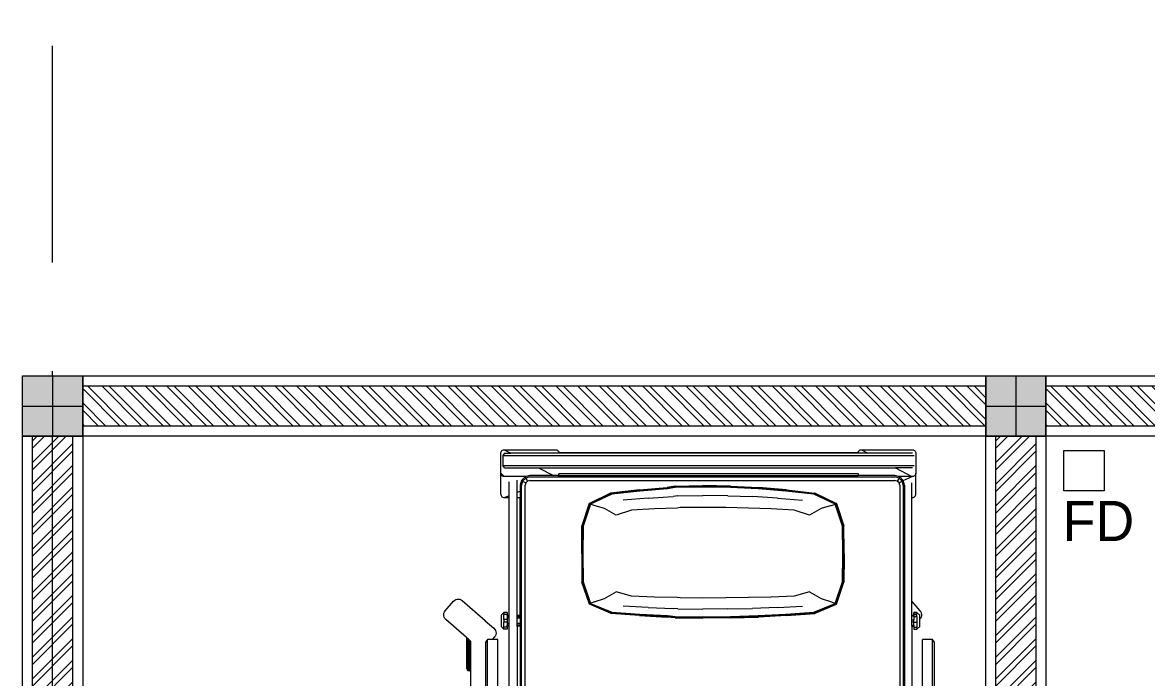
# Model space of a CAD drawing. Header units: millimetres. Extents: x -280308 to 6402717, y -14 to 2073074.
# Drawn here: x 1539 to 4340, y 747198 to 748829 of the extents above; entities that cross this region are included whole.
import ezdxf
from ezdxf.enums import TextEntityAlignment as Align

# ---------------------------------------------------------------- set-up
doc = ezdxf.new("R2010")
doc.units = ezdxf.units.MM
doc.linetypes.add('ACAD_ISO08W100', pattern=[36, 24, -3, 6, -3])
doc.layers.get('0').update_dxf_attribs({"lineweight": 0})
for name, color, linetype, lineweight in [('A-ALINE-1', 91, 'Continuous', 20), ('A-ALINE-3', 111, 'Continuous', 15), ('A-ALINE-6', 117, 'Continuous', 9), ('A-ANNOTATION', 144, 'Continuous', 0), ('A-Furn', 250, 'Continuous', 0), ('A-FURN-EQPM', 177, 'Continuous', 0)]:
    doc.layers.add(name, color=color, linetype=linetype, lineweight=lineweight)
doc.layers.add('A-FILL-1', color=7, linetype='Continuous', lineweight=0, true_color=0x454545)
doc.layers.add('A-TEXT', color=254, linetype='Continuous')
doc.styles.add('Annotative', font='arial.ttf', dxfattribs={"height": 1.25})
doc.styles.get("Standard").update_dxf_attribs({"font": 'arial.ttf'})

# ---------------------------------------------------------------- blocks, each defined once
blk = doc.blocks.new('*U552')
at = {"layer": 'A-ANNOTATION', "linetype": 'ACAD_ISO08W100', "ltscale": 0.25}
blk.add_lwpolyline([(0, -5), (0, -90.5606)], dxfattribs=at)
at = {"layer": 'A-TEXT'}
blk.add_attdef('N', text='', height=0.9, dxfattribs=at).set_placement((0, 2.75), align=Align.MIDDLE_CENTER)
blk = doc.blocks.new('A$Cf37525da')
at = {"color": 124, "xscale": -360.0000000000001, "yscale": 360.0000000000001, "zscale": 360.0000000000001, "rotation": 180}
blk.add_blockref('*U552', (-44750, -25932.8), dxfattribs=at)
blk = doc.blocks.new('A$C89b419f8')
at = {"color": 0, "linetype": 'ByBlock', "lineweight": -2}
for p, q in [((478, 1328.6), (472.7, 1324.5)), ((1221.1, 1324.5), (472.7, 1324.5)), ((472.7, 1324.5), (472.7, 1299)), ((478, 1328.6), (603.3, 1328.6)), ((378.1, 1272.9), (401.1, 1293)), ((401.1, 1293), (404, 1295)), ((404, 1295), (407.2, 1296.3)), ((412, 1292.3), (405.1, 1285.5)), ((407.2, 1296.3), (410.5, 1296.8)), ((410.5, 1296.8), (413.9, 1296.6)), ((422, 1292.3), (412, 1292.3)), ((413.9, 1296.6), (417.1, 1295.6)), ((417.1, 1295.6), (420.1, 1293.9)), ((420.1, 1293.9), (422, 1292.3)), ((440.2, 1292.3), (422, 1292.3)), ((447.1, 1285.5), (440.2, 1292.3)), ((597.2, 1299), (472.7, 1299)), ((0, 1273.9), (0.2, 1275.9)), ((0, 1147.5), (0, 1273.9)), ((0.2, 1275.9), (0.9, 1277.8)), ((0.9, 1277.8), (1.9, 1279.4)), ((1.9, 1279.4), (3.3, 1280.8)), ((3.3, 1280.8), (5, 1281.8)), ((5, 1281.8), (6.8, 1282.5)), ((6.8, 1282.5), (8.9, 1282.7)), ((8.4, 1274.2), (8.4, 1163.4)), ((8.9, 1282.7), (58.1, 1282.7)), ((14.2, 253.4), (14.2, 1278.7)), ((39.1, 253.4), (39.1, 1278.7)), ((44.8, 1274.2), (44.8, 1232.1)), ((44.8, 1232.1), (66.5, 1272.9)), ((58.1, 1282.7), (60.2, 1282.5)), ((110.4, 1282.7), (58.1, 1282.7)), ((60.2, 1282.5), (62, 1281.8)), ((62, 1281.8), (63.7, 1280.8)), ((63.7, 1280.8), (65, 1279.4)), ((65, 1279.4), (66.1, 1277.8)), ((66.1, 1277.8), (66.8, 1275.9)), ((66.5, 1272.9), (67, 1273.9)), ((66.6, 1272.9), (66.5, 1272.9)), ((66.8, 1275.9), (67, 1273.9)), ((67, 1273.9), (67, 1239.3)), ((76.4, 1251), (67, 1273.9)), ((119.2, 1272.9), (82.3, 1272.9)), ((112.4, 1282.5), (110.4, 1282.7)), ((114.3, 1281.8), (112.4, 1282.5)), ((115.9, 1280.8), (114.3, 1281.8)), ((117.3, 1279.4), (115.9, 1280.8)), ((118.3, 1277.8), (117.3, 1279.4)), ((119, 1275.9), (118.3, 1277.8)), ((119.2, 1273.9), (119, 1275.9)), ((119.2, 1272.9), (119.2, 1273.9)), ((378.1, 1272.9), (119.2, 1272.9)), ((412.6, 1272.9), (378.1, 1272.9)), ((406.4, 1285.5), (405.1, 1285.5)), ((405.1, 1285.5), (405.1, 1277.5)), ((406.4, 1277.5), (405.1, 1277.5)), ((406.4, 1277.5), (406.4, 1285.5)), ((410, 1285.5), (406.4, 1285.5)), ((410, 1277.5), (406.4, 1277.5)), ((410, 1277.5), (410, 1285.5)), ((415.6, 1285.5), (410, 1285.5)), ((410, 1277.5), (412.6, 1277.5)), ((413.4, 1277.5), (412.6, 1277.5)), ((412.6, 1277.5), (412.6, 1272.9)), ((413.4, 1272.9), (412.6, 1272.9)), ((415.6, 1277.5), (413.4, 1277.5)), ((413.4, 1272.9), (413.4, 1277.5)), ((423.8, 1272.9), (413.4, 1272.9)), ((415.6, 1285.5), (429.8, 1285.5)), ((415.6, 1277.5), (415.6, 1285.5)), ((415.6, 1277.5), (423.8, 1277.5)), ((428.5, 1277.5), (423.8, 1277.5)), ((423.8, 1272.9), (423.8, 1277.5)), ((428.5, 1272.9), (423.8, 1272.9)), ((429.8, 1277.5), (428.5, 1277.5)), ((428.5, 1272.9), (428.5, 1277.5)), ((436.5, 1272.9), (428.5, 1272.9)), ((429.8, 1285.5), (442.2, 1285.5)), ((429.8, 1277.5), (429.8, 1285.5)), ((436.5, 1277.5), (429.8, 1277.5)), ((436.5, 1277.5), (439.6, 1277.5)), ((436.5, 1272.9), (436.5, 1277.5)), ((439.6, 1272.9), (436.5, 1272.9)), ((439.6, 1272.9), (439.6, 1277.5)), ((439.6, 1277.5), (442.2, 1277.5)), ((439.6, 1272.9), (597.2, 1272.9)), ((442.2, 1285.5), (447.1, 1285.5)), ((442.2, 1277.5), (442.2, 1285.5)), ((442.2, 1277.5), (447.1, 1277.5)), ((447.1, 1277.5), (447.1, 1285.5)), ((67, 1239.3), (64.6, 1230.3)), ((67.8, 1242.4), (67, 1239.3)), ((76.4, 1251), (67.8, 1242.4)), ((67.8, 1242.4), (70.6, 1240.8)), ((70.6, 1240.8), (67.8, 1230.3)), ((78.3, 1248.4), (70.6, 1240.8)), ((70.6, 1240.8), (78.3, 1236.4)), ((76.7, 1251.2), (76.4, 1251)), ((88.7, 1254.5), (76.7, 1251.2)), ((76.7, 1251.2), (78.3, 1248.4)), ((78.3, 1236.4), (76.7, 1230.3)), ((88.7, 1251.2), (78.3, 1248.4)), ((78.3, 1248.4), (82.7, 1240.8)), ((82.7, 1240.8), (78.3, 1236.4)), ((88.7, 1242.4), (82.7, 1240.8)), ((88.7, 1254.5), (1361.7, 1254.5)), ((88.7, 1251.2), (1361.7, 1251.2)), ((88.7, 1242.4), (1361.7, 1242.4)), ((44.8, 342.6), (44.8, 1232.1)), ((64.6, 1230.3), (64.6, 1141.5)), ((67.8, 321.1), (67.8, 1230.3)), ((76.7, 321.1), (76.7, 1230.3)), ((0, 1147.5), (8.4, 1163.4)), ((8.4, 1163.4), (8.4, 273.2)), ((0.2, 1145.7), (0, 1147.5)), ((0.7, 1144.1), (0.2, 1145.7)), ((1.5, 1142.6), (0.7, 1144.1)), ((2.6, 1141.3), (1.5, 1142.6)), ((3.9, 1140.2), (2.6, 1141.3)), ((5.4, 1139.4), (3.9, 1140.2)), ((7, 1138.8), (5.4, 1139.4)), ((7, 393.4), (7, 1138.8)), ((61.6, 1139.4), (60, 1138.8)), ((60, 1138.8), (64.6, 1138.8)), ((60, 1138.8), (60, 393.4)), ((63.1, 1140.2), (61.6, 1139.4)), ((64.4, 1141.3), (63.1, 1140.2)), ((64.6, 1141.5), (64.4, 1141.3)), ((64.6, 1141.5), (64.6, 1138.8)), ((64.6, 393.4), (64.6, 1138.8)), ((134, 1084.6), (189.3, 1103.2)), ((189.5, 1103.4), (134.3, 1085.2)), ((134.4, 1083.4), (189.5, 1102.1)), ((190.1, 1100.3), (135.6, 1082)), ((253, 1103.7), (189.3, 1103.2)), ((253, 1103.7), (189.5, 1103.4)), ((189.5, 1102.1), (259.6, 1102.7)), ((259.6, 1100.8), (190.1, 1100.3)), ((259.6, 1103.8), (253, 1103.7)), ((259.6, 1103.8), (266.2, 1103.7)), ((259.6, 1102.7), (329.7, 1102.1)), ((329.1, 1100.3), (259.6, 1100.8)), ((266.2, 1103.7), (330, 1103.2)), ((329.8, 1103.4), (266.2, 1103.7)), ((382.7, 1082), (329.1, 1100.3)), ((329.7, 1102.1), (383.9, 1083.4)), ((384.1, 1085.2), (329.8, 1103.4)), ((384.4, 1084.6), (330, 1103.2)), ((108.3, 1031.7), (134, 1084.6)), ((108.7, 1029.8), (134.4, 1083.4)), ((135.6, 1082), (110.5, 1028.9)), ((134.3, 1085.2), (134, 1084.6)), ((134, 1084.6), (134.4, 1083.4)), ((139, 1072.5), (135.6, 1082)), ((139, 1072.5), (146.4, 1047.2)), ((370.7, 1047.2), (379, 1072.5)), ((379, 1072.5), (382.7, 1082)), ((404.9, 1028.9), (382.7, 1082)), ((383.9, 1083.4), (384.4, 1084.6)), ((383.9, 1083.4), (406.7, 1029.8)), ((384.4, 1084.6), (384.1, 1085.2)), ((407.2, 1031.7), (384.4, 1084.6)), ((146.4, 1047.2), (162.9, 1018)), ((354, 1018), (370.7, 1047.2)), ((99.6, 960.2), (108, 1031)), ((100.7, 959.3), (108.7, 1029.8)), ((110.5, 1028.9), (103, 958.9)), ((108.3, 1031.7), (108, 1031)), ((162.9, 1018), (150.8, 979.5)), ((354, 1018), (364.8, 979.5)), ((409.7, 958.9), (404.9, 1028.9)), ((406.7, 1029.8), (411.9, 959.3)), ((407.5, 1031), (407.2, 1031.7)), ((413, 960.2), (407.5, 1031)), ((120.5, 938.1), (125.4, 1000.3)), ((392.8, 938.1), (389.7, 1000.3)), ((99.6, 960.2), (93.9, 890.5)), ((95.1, 889.9), (100.7, 959.3)), ((103, 958.9), (97.7, 889.7)), ((150.8, 979.5), (147.6, 922.6)), ((364.8, 979.5), (366.8, 922.6)), ((413.1, 889.7), (409.7, 958.9)), ((411.9, 959.3), (415.5, 889.9)), ((413, 960.2), (416.7, 890.5)), ((120.5, 938.1), (116.9, 876)), ((392.8, 938.1), (395, 876)), ((147.6, 922.6), (145.4, 865.7)), ((366.8, 922.6), (368.2, 865.7)), ((90.6, 821.3), (93.9, 890.5)), ((91.9, 821), (95.1, 889.9)), ((97.7, 889.7), (94.5, 820.9)), ((114.8, 814), (116.9, 876)), ((396.4, 814), (395, 876)), ((415.1, 820.9), (413.1, 889.7)), ((415.5, 889.9), (417.5, 821)), ((418.8, 821.3), (416.7, 890.5)), ((145.4, 865.7), (144, 808.9)), ((368.2, 865.7), (369, 808.9)), ((90.6, 821.3), (89.5, 752)), ((90.8, 752), (91.9, 821)), ((94.5, 820.9), (93.5, 752)), ((114.8, 814), (114.1, 752)), ((396.4, 814), (396.8, 752)), ((415.8, 752), (415.1, 820.9)), ((417.5, 821), (418.2, 752)), ((418.8, 821.3), (419.5, 752)), ((144, 808.9), (143.6, 752)), ((369, 808.9), (369.3, 752)), ((90.6, 682.8), (89.5, 752)), ((91.9, 683.1), (90.8, 752)), ((93.5, 752), (94.5, 683.2)), ((114.8, 690), (114.1, 752)), ((143.6, 752), (144, 695.2)), ((369.3, 752), (369, 695.2)), ((396.4, 690), (396.8, 752)), ((415.1, 683.2), (415.8, 752)), ((418.2, 752), (417.5, 683.1)), ((418.8, 682.8), (419.5, 752)), ((90.6, 682.8), (93.9, 663.5)), ((95.1, 664.1), (91.9, 683.1)), ((94.5, 683.2), (97.7, 664.3)), ((114.8, 690), (116.9, 678)), ((120.5, 616), (116.9, 678)), ((144, 695.2), (145.4, 688.3)), ((145.4, 688.3), (147.6, 631.5)), ((368.2, 688.3), (366.8, 631.5)), ((369, 695.2), (368.2, 688.3)), ((392.8, 616), (395, 678)), ((396.4, 690), (395, 678)), ((413.1, 664.3), (415.1, 683.2)), ((417.5, 683.1), (415.5, 664.1)), ((418.8, 682.8), (416.7, 663.5)), ((99.6, 593.8), (93.9, 663.5)), ((100.7, 594.7), (95.1, 664.1)), ((97.7, 664.3), (103, 595.1)), ((409.7, 595.1), (413.1, 664.3)), ((415.5, 664.1), (411.9, 594.7)), ((413, 593.8), (416.7, 663.5)), ((147.6, 631.5), (150.8, 574.5)), ((366.8, 631.5), (364.8, 574.5)), ((99.6, 593.8), (108, 523.1)), ((108.7, 524.2), (100.7, 594.7)), ((103, 595.1), (110.5, 525.1)), ((120.5, 616), (125.4, 553.7)), ((392.8, 616), (389.7, 553.7)), ((404.9, 525.1), (409.7, 595.1)), ((411.9, 594.7), (406.7, 524.2)), ((413, 593.8), (407.5, 523.1)), ((150.8, 574.5), (162.9, 536.1)), ((364.8, 574.5), (354, 536.1)), ((162.9, 536.1), (146.4, 506.8)), ((370.7, 506.8), (354, 536.1)), ((108.3, 522.3), (108, 523.1)), ((108.3, 522.3), (134, 469.4)), ((134.4, 470.6), (108.7, 524.2)), ((110.5, 525.1), (135.6, 472.1)), ((146.4, 506.8), (139, 481.5)), ((379, 481.5), (370.7, 506.8)), ((382.7, 472.1), (404.9, 525.1)), ((406.7, 524.2), (383.9, 470.6)), ((407.2, 522.3), (384.4, 469.4)), ((407.5, 523.1), (407.2, 522.3)), ((139, 481.5), (135.6, 472.1)), ((379, 481.5), (382.7, 472.1)), ((134.4, 470.6), (134, 469.4)), ((134, 469.4), (189.3, 450.8)), ((134, 469.4), (134.3, 468.9)), ((134.3, 468.9), (189.5, 450.6)), ((189.5, 452), (134.4, 470.6)), ((135.6, 472.1), (190.1, 453.7)), ((253, 450.3), (189.3, 450.8)), ((259.6, 451.3), (189.5, 452)), ((189.5, 450.6), (253, 450.3)), ((190.1, 453.7), (259.6, 453.3)), ((259.6, 450.3), (253, 450.3)), ((259.6, 453.3), (329.1, 453.7)), ((329.7, 452), (259.6, 451.3)), ((259.6, 450.3), (266.2, 450.3)), ((266.2, 450.3), (330, 450.8)), ((266.2, 450.3), (329.8, 450.6)), ((329.1, 453.7), (382.7, 472.1)), ((383.9, 470.6), (329.7, 452)), ((329.8, 450.6), (384.1, 468.9)), ((384.4, 469.4), (330, 450.8)), ((384.4, 469.4), (383.9, 470.6)), ((384.1, 468.9), (384.4, 469.4)), ((2.6, 391), (3.9, 392.1)), ((3.9, 392.1), (5.4, 392.9)), ((5.4, 392.9), (7, 393.4)), ((60, 393.4), (61.6, 392.9)), ((64.6, 393.4), (60, 393.4)), ((61.6, 392.9), (63.1, 392.1)), ((63.1, 392.1), (64.4, 391)), ((64.6, 390.8), (64.6, 393.4)), ((0, 384.8), (0.2, 386.6)), ((0, 257.1), (0, 384.8)), ((0.2, 386.6), (0.7, 388.2)), ((0.7, 388.2), (1.5, 389.7)), ((1.5, 389.7), (2.6, 391)), ((44.8, 342.6), (64.6, 380.2)), ((64.4, 391), (64.6, 390.8)), ((64.6, 390.8), (64.6, 380.2)), ((64.6, 380.2), (64.6, 321.1)), ((44.8, 257.9), (44.8, 342.6)), ((64.6, 321.1), (67, 312.2)), ((67, 312.2), (67.8, 309.1)), ((67, 312.2), (67, 257.1)), ((67.8, 321.1), (70.6, 310.7)), ((67.8, 309.1), (70.6, 310.7)), ((67.8, 309.1), (76.7, 300.2)), ((70.6, 310.7), (78.3, 315.1)), ((70.6, 310.7), (78.3, 303)), ((76.7, 321.1), (78.3, 315.1)), ((78.3, 315.1), (82.7, 310.7)), ((78.3, 303), (82.7, 310.7)), ((82.7, 310.7), (88.7, 309.1)), ((2014.2, 309.1), (88.7, 309.1)), ((106.1, 289.2), (75.7, 289.2)), ((76.7, 300.2), (78.3, 303)), ((76.7, 300.2), (88.7, 297)), ((78.3, 303), (88.7, 300.2)), ((2014.2, 300.2), (88.7, 300.2)), ((88.7, 297), (102.9, 297)), ((102.9, 297), (119.2, 297)), ((106.1, 289.2), (102.9, 297)), ((119.2, 289.2), (106.1, 289.2)), ((412.6, 297), (119.2, 297)), ((119.2, 289.2), (119.2, 297)), ((412.6, 289.2), (119.2, 289.2)), ((412.6, 297), (415.8, 297)), ((412.6, 297), (412.6, 289.2)), ((415.8, 289.2), (412.6, 289.2)), ((415.8, 297), (419.4, 297)), ((415.8, 297), (415.8, 289.2)), ((419.4, 289.2), (415.8, 289.2)), ((419.4, 297), (432.9, 297)), ((419.4, 297), (419.4, 289.2)), ((432.9, 289.2), (419.4, 289.2)), ((432.9, 297), (436.5, 297)), ((432.9, 297), (432.9, 289.2)), ((436.5, 289.2), (432.9, 289.2)), ((436.5, 297), (439.6, 297)), ((436.5, 297), (436.5, 289.2)), ((439.6, 289.2), (436.5, 289.2)), ((439.6, 297), (1715.4, 297)), ((439.6, 297), (439.6, 289.2)), ((439.6, 289.2), (1715.3, 289.2)), ((0, 257.1), (8.4, 273.2)), ((0.2, 255.1), (0, 257.1)), ((0.9, 253.2), (0.2, 255.1)), ((1.9, 251.6), (0.9, 253.2)), ((8.4, 257.9), (8.4, 273.2)), ((8.4, 257.9), (14.2, 253.4)), ((14.2, 253.4), (39.1, 253.4)), ((44.8, 257.9), (39.1, 253.4)), ((67, 257.1), (58.1, 248.3)), ((66.1, 253.2), (65, 251.6)), ((66.8, 255.1), (66.1, 253.2)), ((67, 257.1), (66.8, 255.1)), ((79.9, 268.7), (114.5, 268.7)), ((114.5, 268.7), (119.2, 268.7)), ((119.2, 257.1), (114.5, 268.7)), ((117.3, 251.6), (118.3, 253.2)), ((118.3, 253.2), (119, 255.1)), ((119, 255.1), (119.2, 257.1)), ((119.2, 268.7), (412.6, 268.7)), ((119.2, 257.1), (119.2, 268.7)), ((405.1, 264.5), (410, 264.5)), ((405.1, 264.5), (405.1, 256.3)), ((405.1, 256.3), (410, 256.3)), ((405.1, 256.3), (412, 249.5)), ((412.6, 264.5), (410, 264.5)), ((410, 264.5), (410, 256.3)), ((422.5, 256.3), (410, 256.3)), ((412.6, 268.7), (415.8, 268.7)), ((412.6, 268.7), (412.6, 264.5)), ((412.6, 264.5), (415.8, 264.5)), ((415.8, 268.7), (419.4, 268.7)), ((415.8, 268.7), (415.8, 264.5)), ((415.8, 264.5), (419.4, 264.5)), ((419.4, 268.7), (432.9, 268.7)), ((419.4, 268.7), (419.4, 264.5)), ((419.4, 264.5), (422.5, 264.5)), ((422.5, 264.5), (429.8, 264.5)), ((422.5, 264.5), (422.5, 256.3)), ((422.5, 256.3), (429.8, 256.3)), ((429.8, 264.5), (432.9, 264.5)), ((429.8, 264.5), (429.8, 256.3)), ((442.2, 256.3), (429.8, 256.3)), ((432.9, 268.7), (436.5, 268.7)), ((432.9, 268.7), (432.9, 264.5)), ((432.9, 264.5), (436.5, 264.5)), ((436.5, 268.7), (439.6, 268.7)), ((436.5, 268.7), (436.5, 264.5)), ((439.6, 264.5), (436.5, 264.5)), ((439.6, 268.7), (1715.1, 268.7)), ((439.6, 268.7), (439.6, 264.5)), ((442.2, 264.5), (439.6, 264.5)), ((447.1, 256.3), (440.2, 249.5)), ((442.2, 264.5), (447.1, 264.5)), ((442.2, 264.5), (442.2, 256.3)), ((447.1, 256.3), (442.2, 256.3)), ((447.1, 264.5), (447.1, 256.3)), ((3.3, 250.2), (1.9, 251.6)), ((5, 249.2), (3.3, 250.2)), ((6.8, 248.5), (5, 249.2)), ((8.9, 248.3), (6.8, 248.5)), ((58.1, 248.3), (8.9, 248.3)), ((60.2, 248.5), (58.1, 248.3)), ((110.4, 248.3), (58.1, 248.3)), ((62, 249.2), (60.2, 248.5)), ((63.7, 250.2), (62, 249.2)), ((65, 251.6), (63.7, 250.2)), ((110.4, 248.3), (112.4, 248.5)), ((112.4, 248.5), (114.3, 249.2)), ((114.3, 249.2), (115.9, 250.2)), ((115.9, 250.2), (117.3, 251.6)), ((412, 249.5), (440.2, 249.5)), ((425.8, 210), (444.7, 231.6)), ((444.7, 231.6), (447.3, 233.9)), ((447.3, 233.9), (450.3, 235.6)), ((450.3, 235.6), (453.5, 236.6)), ((453.5, 236.6), (456.9, 236.8)), ((456.9, 236.8), (460.2, 236.3)), ((460.2, 236.3), (463.4, 235)), ((463.4, 235), (466.3, 233)), ((466.3, 233), (472.7, 227.4)), ((597.2, 240.9), (472.7, 240.9)), ((472.7, 240.9), (472.7, 227.4)), ((472.7, 227.4), (472.7, 215.5)), ((375.7, 152.7), (425.2, 209.3)), ((425.2, 209.4), (425.8, 210)), ((425.3, 209.4), (425.2, 209.4)), ((425.2, 209.3), (425.2, 209.4)), ((425.2, 209.3), (425.3, 209.4)), ((425.3, 209.4), (425.8, 210)), ((472.7, 215.5), (478, 211.3)), ((1221.1, 215.5), (472.7, 215.5)), ((603.3, 211.3), (478, 211.3)), ((474.1, 170.3), (471.3, 167.1)), ((476.9, 173.5), (474.1, 170.3)), ((474.1, 170.3), (550.9, 170.3)), ((476.9, 173.5), (550, 173.5)), ((550, 173.5), (1691.4, 173.6)), ((550.9, 170.3), (550, 173.5)), ((550, 167.1), (550.9, 170.3)), ((371.9, 143.3), (372.4, 146.6)), ((372.2, 139.9), (371.9, 143.3)), ((372.4, 146.6), (373.7, 149.8)), ((373.7, 149.8), (375.7, 152.7)), ((467.8, 163.1), (422.7, 111.6)), ((468.5, 163.9), (467.8, 163.1)), ((467.8, 163.1), (535.9, 163.1)), ((469.3, 164.8), (468.5, 163.9)), ((536.3, 163.9), (468.5, 163.9)), ((471.3, 167.1), (469.3, 164.8)), ((469.3, 164.8), (547.7, 164.8)), ((471.3, 167.1), (550, 167.1)), ((535.9, 163.1), (536.3, 163.9)), ((544.5, 163.9), (536.3, 163.9)), ((544.5, 163.9), (547.7, 164.8)), ((547.7, 164.8), (550, 167.1)), ((373.1, 136.7), (372.2, 139.9)), ((374.8, 133.7), (373.1, 136.7)), ((377.2, 131.1), (374.8, 133.7)), ((401.1, 110.1), (377.2, 131.1)), ((404, 108.1), (401.1, 110.1)), ((407.2, 106.9), (404, 108.1)), ((410.5, 106.3), (407.2, 106.9)), ((413.9, 106.6), (410.5, 106.3)), ((417.1, 107.5), (413.9, 106.6)), ((420.1, 109.2), (417.1, 107.5)), ((422.7, 111.6), (420.1, 109.2))]:
    blk.add_line(p, q, dxfattribs=at)
blk = doc.blocks.new('A$Ce288bb9c')
at = {"layer": 'A-FURN-EQPM', "linetype": 'ByBlock', "lineweight": -2, "ltscale": 0.25}
blk.add_lwpolyline([(7544.6, -9235.7), (7544.6, -9135.7), (7644.6, -9135.7), (7644.6, -9235.7)], close=True, dxfattribs=at)
at = {"layer": 'A-Furn', "color": 0, "linetype": 'ByBlock', "lineweight": -2, "ltscale": 0.25, "rotation": 270}
blk.add_blockref('A$C89b419f8', (5893.1, -9133.7), dxfattribs=at)
blk = doc.blocks.new('A$Ccf87384a')
blk.add_wipeout([(-75, 75), (75, 75), (75, -75), (-75, -75)])
blk.add_wipeout([(-75, -75), (-75, 75), (75, 75), (75, -75)])
at = {"layer": 'A-FILL-1', "ltscale": 0.25}
h = blk.add_hatch(color=256, dxfattribs=at)
h.dxf.hatch_style = 1
h.paths.add_polyline_path([(-75, -75), (-75, 75), (75, 75), (75, -75)])
at = {"layer": 'A-ALINE-1'}
blk.add_lwpolyline([(-75, -75), (-75, 75), (75, 75), (75, -75)], close=True, dxfattribs=at)
at = {"layer": 'A-FILL-1', "ltscale": 0.25}
for p, q in [((0, 75), (0, -75)), ((-75, 0), (75, 0))]:
    blk.add_line(p, q, dxfattribs=at)
blk = doc.blocks.new('A$C7136d0a8')
at = {"layer": 'A-FILL-1', "ltscale": 0.25}
h = blk.add_hatch(dxfattribs=at)
h.set_pattern_fill('ANSI32', color=256, scale=4, angle=900)
h.set_pattern_definition([(225, (132695.378, -59931.86), (26.940768, -26.940768), []), (225, (132677.417, -59931.86), (26.940768, -26.940768), [])])
h.paths.add_polyline_path([(28017.2, -27082.6), (28017.2, -24632.6), (28117.2, -24632.6), (28117.2, -27082.6)])
at = {"layer": 'A-ALINE-3', "linetype": 'Continuous'}
blk.add_lwpolyline([(28017.2, -27082.6), (28017.2, -24632.6), (28117.2, -24632.6), (28117.2, -27082.6)], close=True, dxfattribs=at)
at = {"layer": 'A-ALINE-6'}
blk.add_lwpolyline([(27992.2, -27082.6), (27992.2, -24632.6), (28142.2, -24632.6), (28142.2, -27082.6)], close=True, dxfattribs=at)
at = {"ltscale": 0.25}
blk.add_blockref('A$Ccf87384a', (30467.2, -24557.6), dxfattribs=at)
at = {"layer": 'A-FILL-1', "ltscale": 0.25}
h = blk.add_hatch(dxfattribs=at)
h.set_pattern_fill('ANSI32', color=256, scale=4, angle=990)
h.set_pattern_definition([(315, (66702.79, 80070.56), (26.940768, 26.940768), []), (315, (66702.79, 80052.6), (26.940768, 26.940768), [])])
h.paths.add_polyline_path([(31617.2, -24607.6), (30542.2, -24607.6), (30542.2, -24507.6), (31617.2, -24507.6)])
h = blk.add_hatch(dxfattribs=at)
h.set_pattern_fill('ANSI32', color=256, scale=4, angle=900)
h.set_pattern_definition([(225, (135095.378, -59931.87), (26.940768, -26.940768), []), (225, (135077.417, -59931.87), (26.940768, -26.940768), [])])
h.paths.add_polyline_path([(30417.2, -27082.6), (30417.2, -24632.6), (30517.2, -24632.6), (30517.2, -27082.6)])
at = {"layer": 'A-ALINE-3', "linetype": 'Continuous'}
for points in [[(31617.2, -24607.6), (30542.2, -24607.6), (30542.2, -24507.6), (31617.2, -24507.6)], [(30417.2, -27082.6), (30417.2, -24632.6), (30517.2, -24632.6), (30517.2, -27082.6)]]:
    blk.add_lwpolyline(points, close=True, dxfattribs=at)
at = {"layer": 'A-ALINE-6'}
for points in [[(31617.2, -24632.6), (30542.2, -24632.6), (30542.2, -24482.6), (31617.2, -24482.6)], [(30392.2, -27082.6), (30392.2, -24632.6), (30542.2, -24632.6), (30542.2, -27082.6)], [(30542.2, -27082.6), (31617.2, -27082.6), (31617.2, -24632.6), (30542.2, -24632.6)]]:
    blk.add_lwpolyline(points, close=True, dxfattribs=at)
at = {"ltscale": 0.25}
blk.add_blockref('A$Ccf87384a', (28067.2, -24557.6), dxfattribs=at)
at = {"layer": 'A-FILL-1', "ltscale": 0.25}
h = blk.add_hatch(dxfattribs=at)
h.set_pattern_fill('ANSI32', color=256, scale=4, angle=990)
h.set_pattern_definition([(315, (64302.79, 80070.57), (26.940768, 26.940768), []), (315, (64302.79, 80052.61), (26.940768, 26.940768), [])])
h.paths.add_polyline_path([(30392.2, -24607.6), (28142.2, -24607.6), (28142.2, -24507.6), (30392.2, -24507.6)])
at = {"layer": 'A-ALINE-3', "linetype": 'Continuous'}
blk.add_lwpolyline([(30392.2, -24607.6), (28142.2, -24607.6), (28142.2, -24507.6), (30392.2, -24507.6)], close=True, dxfattribs=at)
at = {"layer": 'A-ALINE-6'}
blk.add_lwpolyline([(30392.2, -24632.6), (28142.2, -24632.6), (28142.2, -24482.6), (30392.2, -24482.6)], close=True, dxfattribs=at)

msp = doc.modelspace()

# ---------------------------------------------------------------- block references
at = {"ltscale": 0.25}
msp.add_blockref('A$Cf37525da', (46364.4, 756973.7), dxfattribs=at)
at = {"layer": 'A-FURN-EQPM', "ltscale": 0.25}
msp.add_blockref('A$Ce288bb9c', (-3410.6, 756898.7), dxfattribs=at)

# ---------------------------------------------------------------- texts
at = {"layer": 'A-TEXT', "ltscale": 0.25, "insert": (4131, 747637.5), "char_height": 100, "attachment_point": 1, "style": 'Annotative'}
msp.add_mtext_dynamic_manual_height_columns('{\\fCentury Gothic|b0|i0|c0|p34;FD}', width=2019.994, gutter_width=1670.6, heights=[0], dxfattribs=at)

# ---------------------------------------------------------------- next in the draw order: block references
at = {"ltscale": 0.25}
msp.add_blockref('A$C7136d0a8', (-26452.8, 772431.3), dxfattribs=at)

doc.saveas('drawing.dxf')
